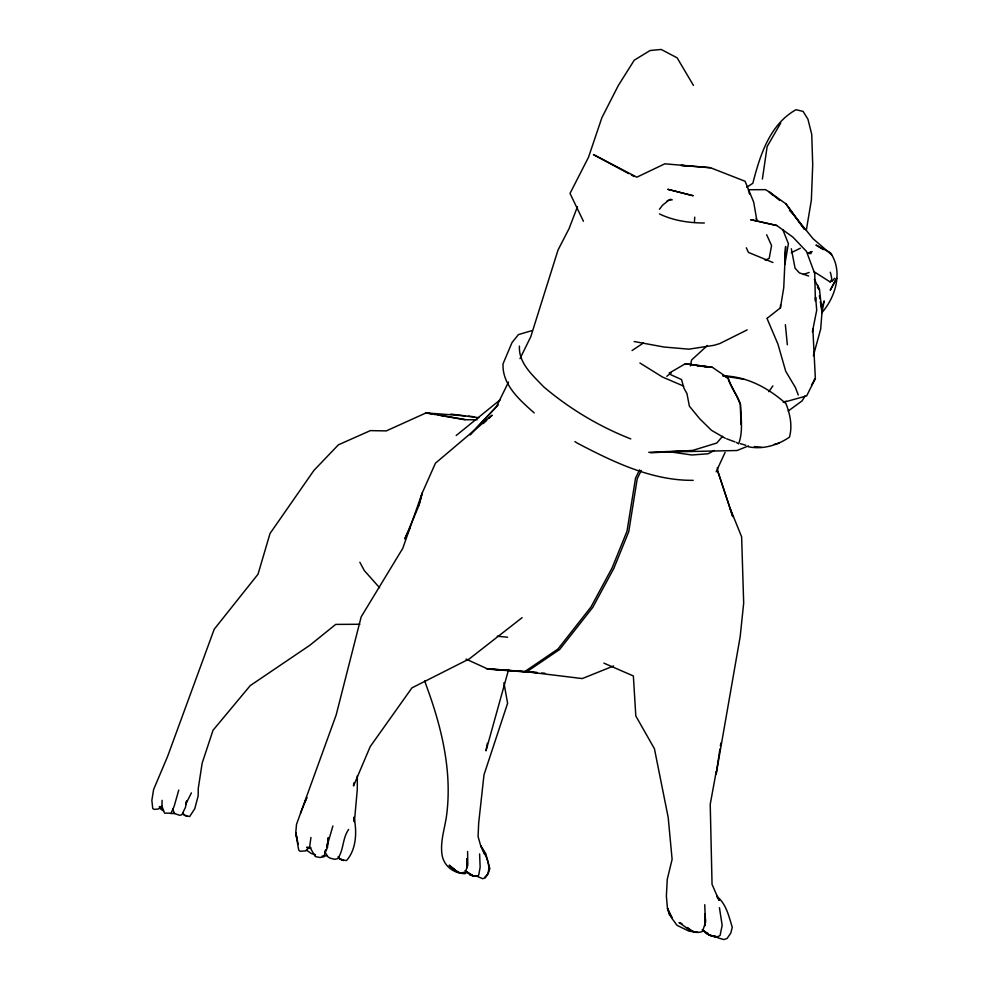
<?xml version="1.0" encoding="UTF-8"?>
<svg xmlns="http://www.w3.org/2000/svg" width="989" height="989" viewBox="0 0 989 989"><rect width="100%" height="100%" fill="white"/><g stroke="black" fill="none" stroke-linecap="round" stroke-linejoin="round"><path stroke-width="1.48" d="M357.326 775.759L357.289 789.531L354.408 821.661M736.372 442.417L738.585 443.863C743.357 431.563 740.81 417.543 740.563 404.588C737.584 395.266 731.205 387.601 728.287 378.194L712.463 367.364L685.303 363.767L669.38 373.026L671.123 374.88L681.52 379.541L683.98 388.244L686.947 393.56L689.382 406.17L699.767 418.829L711.548 430.376L725.271 438.275M178.774 790.087L174.113 806.406L171.048 813.205L164.582 813.131L161.936 806.245L162.097 800.324M767.538 318.001L780.42 307.851L780.544 304.785M815.406 301.262L814.738 273.632L806.505 251.453L792.943 237.15L776.785 225.504L750.639 219.645L776.785 225.504M716.259 771.346L710.226 804.317L712.043 884.364L718.954 900.163M694.476 221.449L694.735 217.16M784.734 259.786L785.637 246.484L783.733 287.799L780.42 307.851M815.369 300.1L815.616 297.207L816.716 310.187L812.389 331.896M353.802 782.917L353.518 785.946L370.245 746.547L411.956 687.862L469.33 658.872L522.118 617.655M325.06 851.925L325.777 849.563L324.058 856.734L319.966 857.488L315.343 856.573L309.644 846.893L310.942 837.473M762.395 179.058L767.155 146.508L780.741 123.019M719.93 749.019L716.098 774.412L740.168 636.693L743.679 603.055L741.626 536.829L730.117 508.383L718.076 472.074L717.334 467.599M720.388 746.04L720.845 743.048M806.307 230.35L811.363 200.112L812.711 164.916L811.734 134.38L807.939 119.199L803.08 111.398L795.997 109.705C769.541 124.527 759.911 155.718 752.839 183.286L746.732 187.255M326.914 845.991L327.396 843.16M327.878 840.329L328.36 837.498L327.483 847.536L324.973 852.938M784.883 264.261L788.394 243.714L782.855 229.769M487.342 743.295L486.007 750.824L508.606 669.578M690.409 365.905L691.583 359.996L707.395 345.507M419.633 503.488L422.192 493.041L435.444 463.186L492.151 415.207L488.801 418.347M813.366 355.743L820.709 328.929L822.02 311.894L824.208 300.879L822.242 306.541M418.607 505.503L422.192 493.041L402.758 548.363L361.183 616.852L336.161 714.973L296.515 824.356L295.76 832.787L298.69 850.046L300.1 851.257L305.811 850.886L309.644 846.893M326.667 847.4L332.885 825.976M577.477 206.664L569.095 228.546L558.019 250.069L530.809 336.643L520.004 358.648M300.495 813.242L306.862 797.418L305.082 801.795M348.66 829.45C342.33 838.252 343.888 849.86 337.793 858.613L334.801 859.317L330.289 858.205L328.125 857.018L324.701 851.69M716.16 471.778L725.085 452.43M410.101 527.891L404.785 538.918L419.175 504.897M639.562 469.886L635.531 478.144L627.026 531.155L612.154 567.81L591.026 606.912L557.981 649.007L524.813 671.556L486.489 668.737M641.268 470.443L637.237 478.701L628.744 531.686L613.872 568.316L592.745 607.407L559.675 649.464L526.469 671.988L488.096 669.145L466.004 659.094M508.531 382.038L496.379 406.8L470.146 434.888M191.396 792.869L185.771 804.168L186.711 800.731L185.487 807.296L181.852 814.751L179.664 815.307L174.546 813.539L172.667 809.051M811.561 384.931L815.356 378.527L812.859 329.139M805.009 395.971L802.091 400.879L788.233 410.991M821.636 312.981C835.668 297.108 843.419 271.332 830.327 252.652L815.987 245.049L823.268 249.599M659.44 209.272L662.506 205.242L668.539 200.421M768.774 391.681L772.904 385.883M813.663 380.864L815.356 378.527L806.653 395.897L783.375 402.362M830.043 281.828L831.774 279.578A27.198 22.079 73.5 0 0 830.266 272.222M831.897 281.642L834.629 278.292M722.514 436.334L716.827 442.998L692.288 450.551L650.441 452.814M498.332 404.686L470.134 434.48M483.225 423.601L486.576 420.449M484.894 877.033L487.973 874.152L489.864 868.676L485.747 853.618L480.642 845.583L478.083 836.546L478.664 823.169L483.992 774.82L507.604 703.266L503.908 682.707M456.201 435.506L500.347 399.655M666.833 376.277L671.16 372.841L669.38 373.026M466.684 872.471L465.053 873.683C454.322 873.559 444.345 866.611 442.207 855.72C439.87 842.603 444.432 829.709 446.385 816.84C452.665 772.075 441.638 727.026 426.172 685.204L424.776 680.877M632.07 350.526L643.419 342.985M748.389 446.768C762.84 449.674 777.465 445.334 789.457 437.163C792.585 425.876 790.087 414.206 785.971 403.636C768.107 387.849 747.091 376.438 722.811 375.82M714.355 450.428L708.149 453.766L691.855 454.989L670.171 451.862M747.19 329.881L719.794 343.554L714.157 345.285L688.876 349.166L664.076 347.04L634.184 341.526M791.274 252.69L800.373 248.202M161.936 806.245L158.215 809.064L153.95 809.373L152.739 808.396L151.861 800.385L153.616 789.469L167.524 756.61L214.205 629.239L258.03 574.201L270.034 533.479L313.909 470.43L338.386 444.827L370.381 430.611L386.266 430.907L426.061 412.908L465.423 415.875M765.202 260.156L769.182 258.401L771.568 245.532L766.648 234.752M667.093 200.854L670.863 199.197M748.463 445.915L737.052 450.514L659.465 452.171M613.576 665.968L582.261 678.578L524.813 671.556L537.101 672.557M810.3 252.207L812.08 251.565L807.852 253.085M803.414 274.472L809.138 272.47M783.424 402.14L786.23 401.2M531.587 330.722L518.434 334.591L511.981 342.627L503.03 363.865C502.078 384.783 519.806 400.174 534.208 412.895M774.313 444.321L779.332 443.072M693.202 480.333C652.011 480.79 613.242 461.925 577.465 443.22L574.906 441.576M322.117 856.066L327.347 855.806M648.759 452.319L692.288 450.551M170.837 813.551L175.016 813.44M359.885 624.269L335.716 624.405L309.78 645.31L250.242 685.612L213.031 730.265L202.152 763.149L198.245 788.592L198.171 795.898L194.784 808.693L189.641 816.58L184.251 815.109L182.829 812.958M477.094 419.732L466.672 419.769L426.061 412.908L435.073 414.502M697.826 932.256L688.925 931.131L677.02 925.333L671.679 918.015L667.526 909.052L666.376 896.133L667.266 879.345L672.112 859.33L668.193 817.458L654.434 748.747L635.816 715.987L633.368 675.969L603.896 663.137M704.737 366.734L712.463 367.364M159.316 806.863L162.097 807.024L159.563 806.554L162.184 808.062L159.81 806.678M306.602 847.585L311.003 847.833L306.874 847.227M491.1 669.083L500.298 669.8M503.364 670.035L537.126 672.631M541.725 672.99L544.791 673.225M691.249 166.201L681.025 165.386L710.522 167.734L745.088 181.271L753.717 202.226L756.993 221.227L756.202 218.359M697.121 365.942L709.348 366.956L685.303 363.767M710.522 167.734L664.831 163.815L636.829 177.192L593.449 154.581L628.72 173.607M704.329 222.995C689.172 222.995 673.039 220.572 659.515 213.933M497.269 636.224L507.58 637.213M450.761 414.082L478.812 417.704M468.378 416.171L474.287 416.777M754.372 446.534L761.567 447.374M723.293 375.919L743.889 379.282M438.09 415.034L465.151 419.818M702.66 929.784C706.789 933.913 712.154 937.56 718.298 936.558L720.14 935.31L722.155 925.247L719.436 907.717M315.528 854.78L311.337 853.532L306.417 850.058M740.415 443.641L745.817 445.285M808.668 276.018L799.372 272.865L795.082 268.217L791.311 248.733M681.94 923.615L679.047 922.626C686.082 926.829 693.338 935.31 702.45 931.453L705.516 922.44L704.737 904.725M726.655 438.795L734.975 441.898M711.697 935.792L707.036 934.012L702.808 930.117M725.852 377.242L728.287 378.194M630.784 438.906C599.136 426.506 569.553 408.791 543.641 386.786C532.886 375.412 518.446 363.272 519.423 346.076M772.941 262.518L748.45 252.418L746.324 247.794M683.634 386.106L662.457 377.032L639.908 362.988M184.251 815.109L186.711 816.296M813.65 271.431L830.278 282.05M631.439 175.078L634.147 176.537M714.553 935.73L718.175 937.943L723.923 939.55L727.051 938.499L730.76 933.183L732.256 927.262C728.794 916.123 726.272 903.884 716.666 896.158L719.213 900.015M708.161 933.591L702.141 929.796M476.327 876.056L482.756 878.714L485.166 877.886C493.449 868.293 485.537 854.929 480.642 845.583L484.573 854.459M449.426 865.919L454.334 869.368L449.216 865.177L456.559 871.779L460.911 872.928L465.226 872.199L467.809 865.214L467.599 851.48M159.736 808.334L163.247 810.807M785.921 203.845L804.317 229.114L785.921 203.845L769.096 191.792L765.486 189.653L748.339 189.74L749.526 194.029M465.015 870.604L472.668 875.648L477.378 876.13L478.701 875.129L480.147 867.242L479.591 853.927M779.715 200.458L769.096 191.792L772.496 194.882M831.749 254.89L813.082 238.732L790.063 210.41M789.482 210.36L792.881 213.451M671.914 917.532L669.368 914.776L667.538 908.223L671.852 917.236M817.507 287.552L819.51 289.789L822.02 311.894L820.338 301.571M379.591 587.738L364.323 570.604L359.848 562.247M338.065 856.758L340.599 859.416L346.447 860.591C356.497 849.502 357.103 831.353 353.926 817.223L354.186 821.624M693.437 85.4L677.144 57.844L661.221 49.45L650.094 50.513L634.246 60.193L618.261 85.61L601.868 117.728L588.504 157.288L570.023 193.399L583.423 221.252M814.367 279.257L819.51 289.789L817.718 285.364M727.904 378.058C730.822 387.465 737.188 395.13 740.18 404.452M766.932 318.248L777.935 344.11L785.711 371.258L795.366 387.453L798.284 395.044M718.076 472.074L732.738 516.579L730.117 508.383M297.219 839.958L295.76 832.787L298.159 844.309M819.386 295.674L819.869 298.629M740.316 405.688L741.058 424.627M785.365 324.701L787.343 344.753M670.048 200.099A28.298 23.649 69.4 0 1 672.248 199.815M809.064 253.493A20.213 17.691 72.9 0 1 811.116 253.58M467.105 858.6L466.919 867.736L467.105 858.6M705.478 920.178L704.897 925.803L704.737 914.009L705.478 920.178M836.657 278.354L830.315 290.037L836.657 278.354M475.103 876.316L470.134 874.894L467.253 872.236L472.668 875.648L470.134 874.894L475.103 876.316M715.504 936.83L708.631 934.877L715.504 936.83M692.943 195.686L668.02 189.369L692.943 195.686M458.525 872.409L454 869.331L458.525 872.409M693.178 931.551L690.903 930.81L687.157 927.546L693.178 931.551M343.591 860.479L339.351 858.65L343.591 860.479"/></g></svg>
